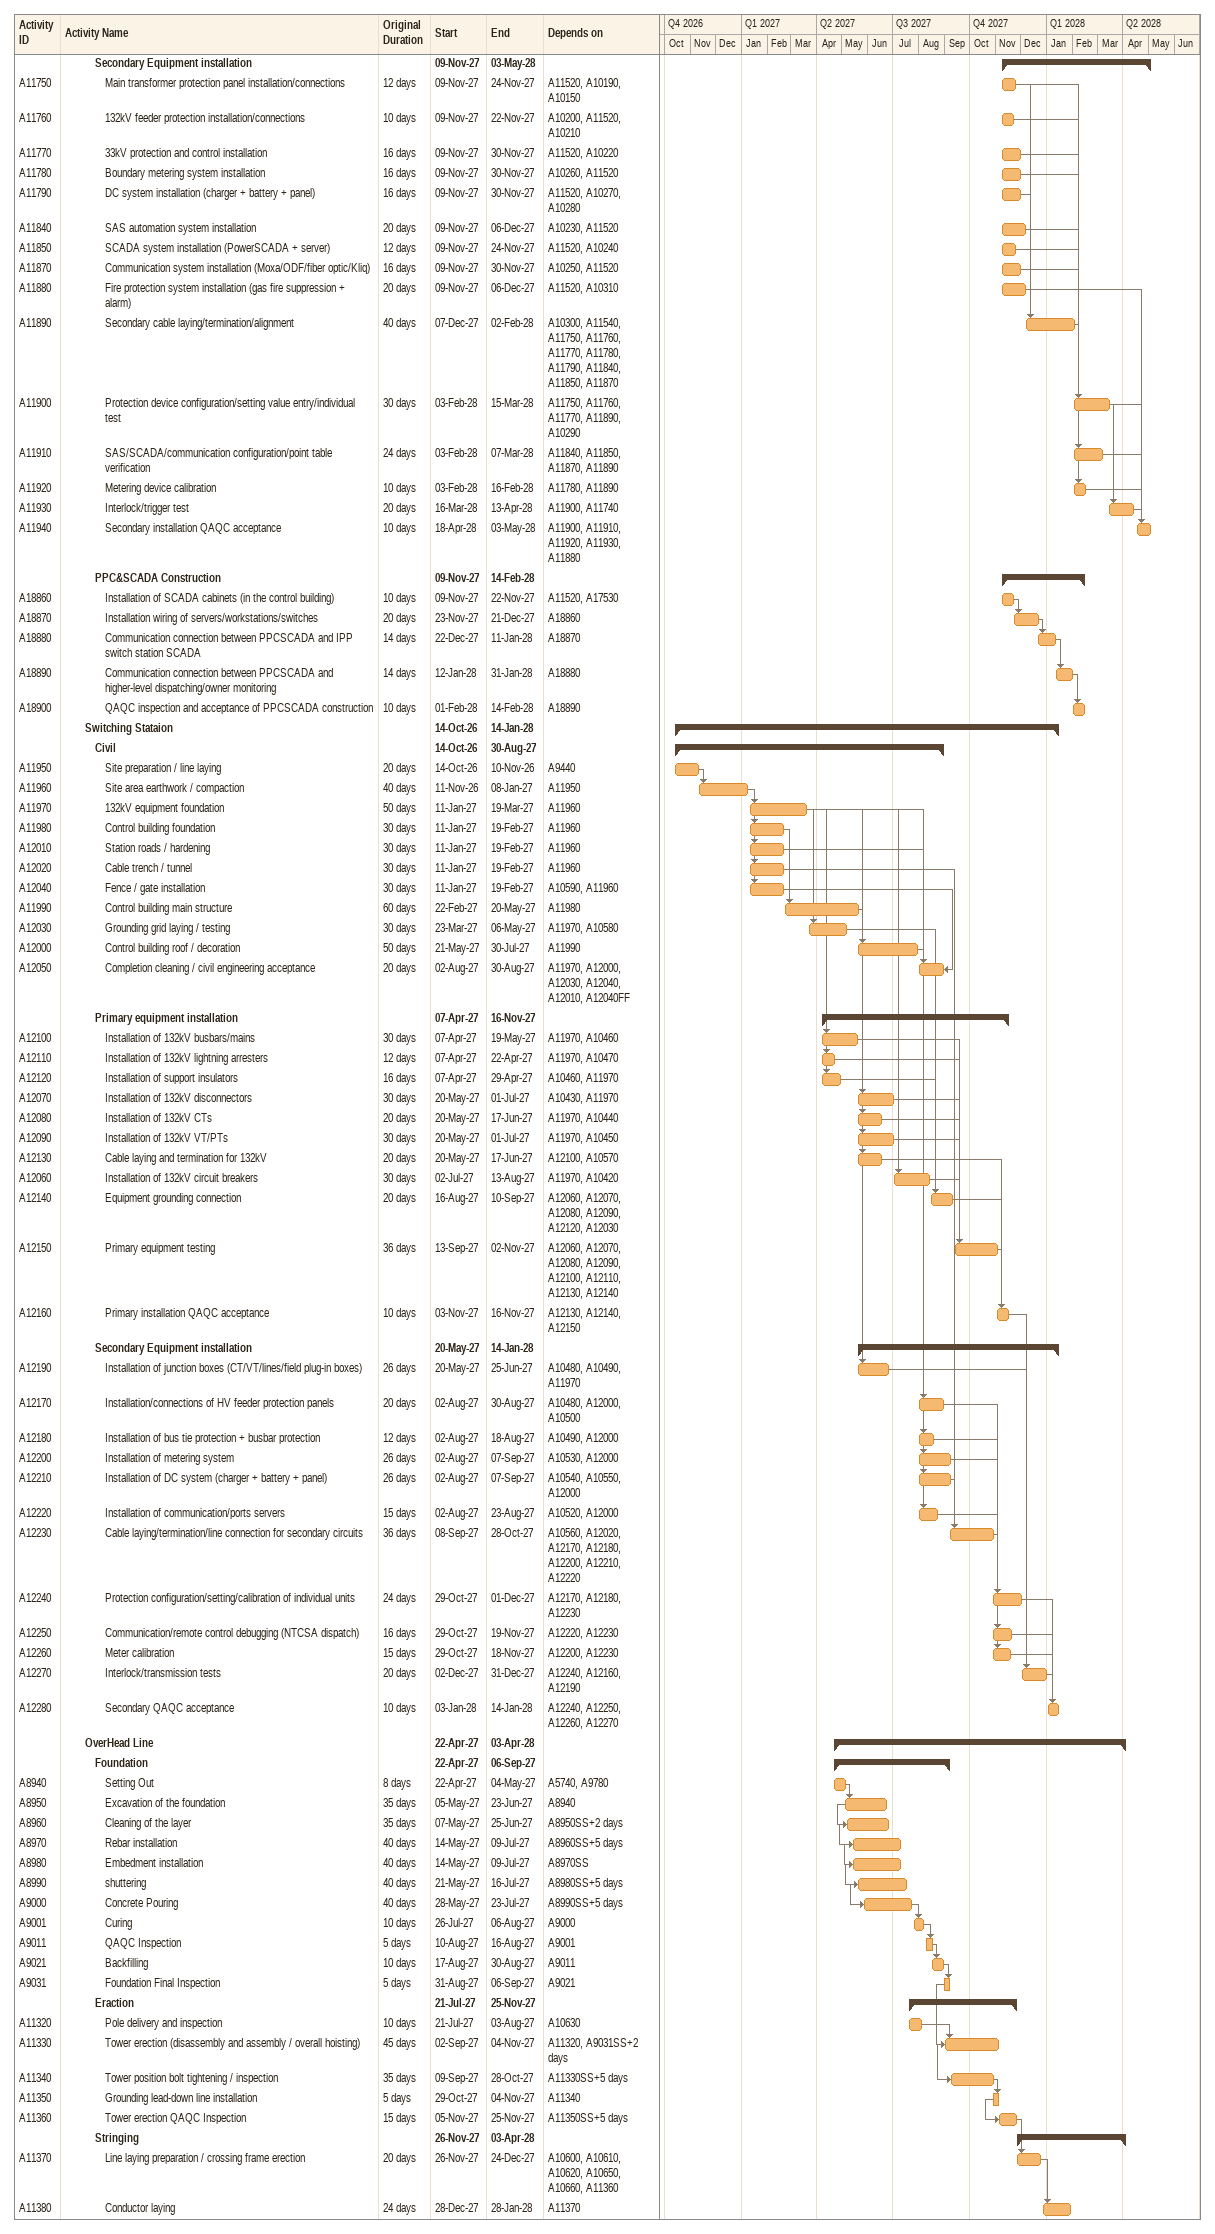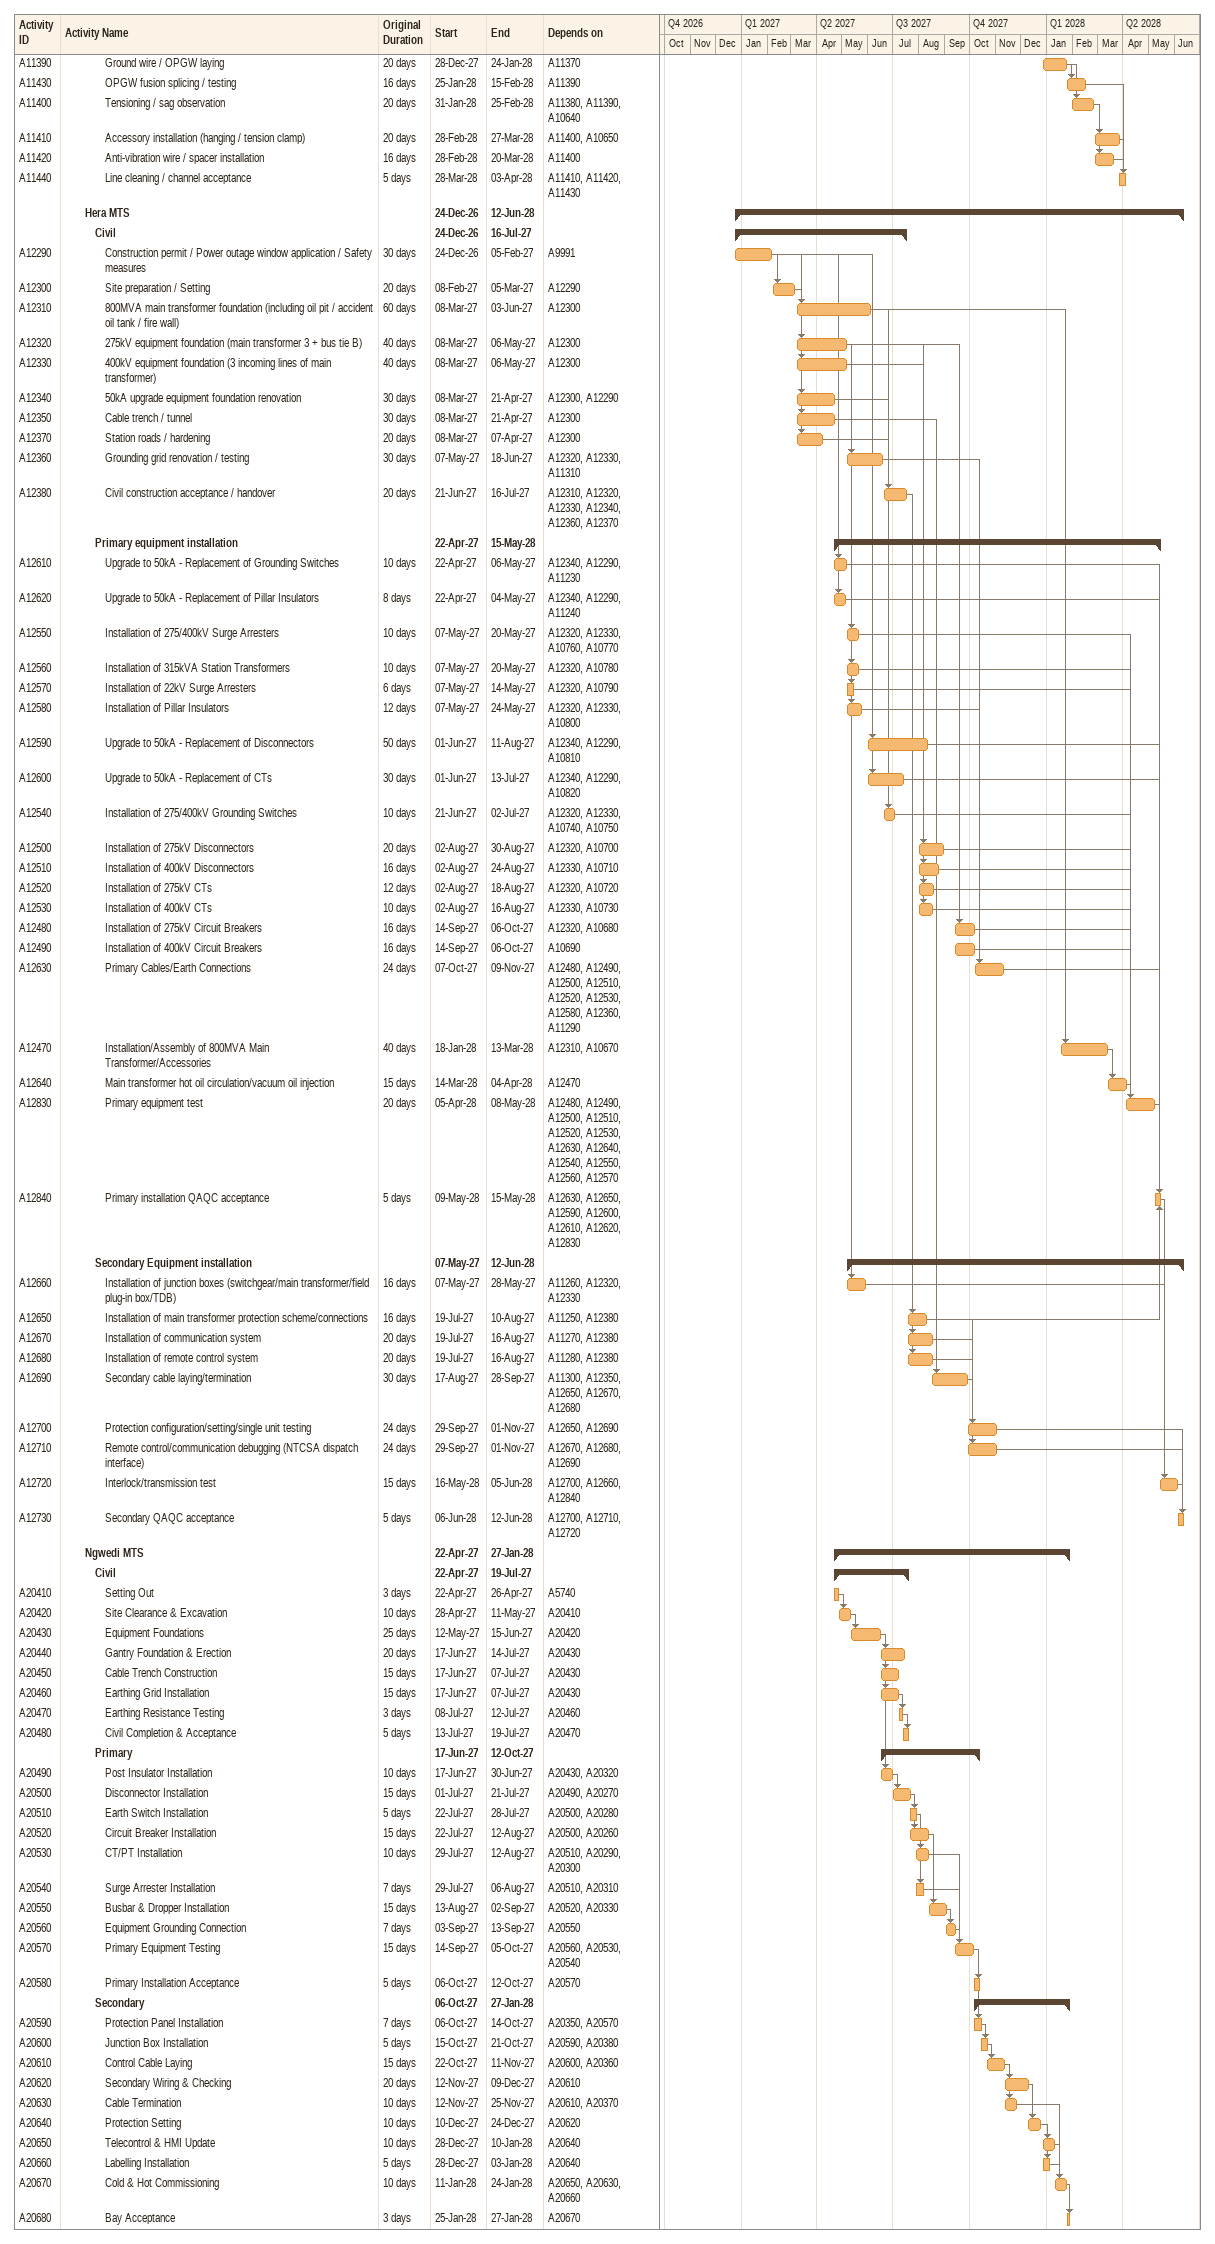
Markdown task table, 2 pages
| ID | Level | Task | Original duration | Start | Finish | Predecessors |
|---|---|---|---|---|---|---|
|  | 4 | **Secondary Equipment installation** |  | 2027-11-09 | 2028-05-03 |  |
| A11750 | 5 | Main transformer protection panel installation/connections | 12d | 2027-11-09 | 2027-11-24 | A11520, A10190, A10150 |
| A11760 | 5 | 132kV feeder protection installation/connections | 10d | 2027-11-09 | 2027-11-22 | A10200, A11520, A10210 |
| A11770 | 5 | 33kV protection and control installation | 16d | 2027-11-09 | 2027-11-30 | A11520, A10220 |
| A11780 | 5 | Boundary metering system installation | 16d | 2027-11-09 | 2027-11-30 | A10260, A11520 |
| A11790 | 5 | DC system installation (charger + battery + panel) | 16d | 2027-11-09 | 2027-11-30 | A11520, A10270, A10280 |
| A11840 | 5 | SAS automation system installation | 20d | 2027-11-09 | 2027-12-06 | A10230, A11520 |
| A11850 | 5 | SCADA system installation (PowerSCADA + server) | 12d | 2027-11-09 | 2027-11-24 | A11520, A10240 |
| A11870 | 5 | Communication system installation (Moxa/ODF/fiber optic/Kliq) | 16d | 2027-11-09 | 2027-11-30 | A10250, A11520 |
| A11880 | 5 | Fire protection system installation (gas fire suppression + alarm) | 20d | 2027-11-09 | 2027-12-06 | A11520, A10310 |
| A11890 | 5 | Secondary cable laying/termination/alignment | 40d | 2027-12-07 | 2028-02-02 | A10300, A11540, A11750, A11760, A11770, A11780, A11790, A11840, A11850, A11870 |
| A11900 | 5 | Protection device configuration/setting value entry/individual test | 30d | 2028-02-03 | 2028-03-15 | A11750, A11760, A11770, A11890, A10290 |
| A11910 | 5 | SAS/SCADA/communication configuration/point table verification | 24d | 2028-02-03 | 2028-03-07 | A11840, A11850, A11870, A11890 |
| A11920 | 5 | Metering device calibration | 10d | 2028-02-03 | 2028-02-16 | A11780, A11890 |
| A11930 | 5 | Interlock/trigger test | 20d | 2028-03-16 | 2028-04-13 | A11900, A11740 |
| A11940 | 5 | Secondary installation QAQC acceptance | 10d | 2028-04-18 | 2028-05-03 | A11900, A11910, A11920, A11930, A11880 |
|  | 4 | **PPC&SCADA Construction** |  | 2027-11-09 | 2028-02-14 |  |
| A18860 | 5 | Installation of SCADA cabinets (in the control building) | 10d | 2027-11-09 | 2027-11-22 | A11520, A17530 |
| A18870 | 5 | Installation wiring of servers/workstations/switches | 20d | 2027-11-23 | 2027-12-21 | A18860 |
| A18880 | 5 | Communication connection between PPCSCADA and IPP switch station SCADA | 14d | 2027-12-22 | 2028-01-11 | A18870 |
| A18890 | 5 | Communication connection between PPCSCADA and higher-level dispatching/owner monitoring | 14d | 2028-01-12 | 2028-01-31 | A18880 |
| A18900 | 5 | QAQC inspection and acceptance of PPCSCADA construction | 10d | 2028-02-01 | 2028-02-14 | A18890 |
|  | 3 | **Switching Stataion** |  | 2026-10-14 | 2028-01-14 |  |
|  | 4 | **Civil** |  | 2026-10-14 | 2027-08-30 |  |
| A11950 | 5 | Site preparation / line laying | 20d | 2026-10-14 | 2026-11-10 | A9440 |
| A11960 | 5 | Site area earthwork / compaction | 40d | 2026-11-11 | 2027-01-08 | A11950 |
| A11970 | 5 | 132kV equipment foundation | 50d | 2027-01-11 | 2027-03-19 | A11960 |
| A11980 | 5 | Control building foundation | 30d | 2027-01-11 | 2027-02-19 | A11960 |
| A12010 | 5 | Station roads / hardening | 30d | 2027-01-11 | 2027-02-19 | A11960 |
| A12020 | 5 | Cable trench / tunnel | 30d | 2027-01-11 | 2027-02-19 | A11960 |
| A12040 | 5 | Fence / gate installation | 30d | 2027-01-11 | 2027-02-19 | A10590, A11960 |
| A11990 | 5 | Control building main structure | 60d | 2027-02-22 | 2027-05-20 | A11980 |
| A12030 | 5 | Grounding grid laying / testing | 30d | 2027-03-23 | 2027-05-06 | A11970, A10580 |
| A12000 | 5 | Control building roof / decoration | 50d | 2027-05-21 | 2027-07-30 | A11990 |
| A12050 | 5 | Completion cleaning / civil engineering acceptance | 20d | 2027-08-02 | 2027-08-30 | A11970, A12000, A12030, A12040, A12010, A12040FF |
|  | 4 | **Primary equipment installation** |  | 2027-04-07 | 2027-11-16 |  |
| A12100 | 5 | Installation of 132kV busbars/mains | 30d | 2027-04-07 | 2027-05-19 | A11970, A10460 |
| A12110 | 5 | Installation of 132kV lightning arresters | 12d | 2027-04-07 | 2027-04-22 | A11970, A10470 |
| A12120 | 5 | Installation of support insulators | 16d | 2027-04-07 | 2027-04-29 | A10460, A11970 |
| A12070 | 5 | Installation of 132kV disconnectors | 30d | 2027-05-20 | 2027-07-01 | A10430, A11970 |
| A12080 | 5 | Installation of 132kV CTs | 20d | 2027-05-20 | 2027-06-17 | A11970, A10440 |
| A12090 | 5 | Installation of 132kV VT/PTs | 30d | 2027-05-20 | 2027-07-01 | A11970, A10450 |
| A12130 | 5 | Cable laying and termination for 132kV | 20d | 2027-05-20 | 2027-06-17 | A12100, A10570 |
| A12060 | 5 | Installation of 132kV circuit breakers | 30d | 2027-07-02 | 2027-08-13 | A11970, A10420 |
| A12140 | 5 | Equipment grounding connection | 20d | 2027-08-16 | 2027-09-10 | A12060, A12070, A12080, A12090, A12120, A12030 |
| A12150 | 5 | Primary equipment testing | 36d | 2027-09-13 | 2027-11-02 | A12060, A12070, A12080, A12090, A12100, A12110, A12130, A12140 |
| A12160 | 5 | Primary installation QAQC acceptance | 10d | 2027-11-03 | 2027-11-16 | A12130, A12140, A12150 |
|  | 4 | **Secondary Equipment installation** |  | 2027-05-20 | 2028-01-14 |  |
| A12190 | 5 | Installation of junction boxes (CT/VT/lines/field plug-in boxes) | 26d | 2027-05-20 | 2027-06-25 | A10480, A10490, A11970 |
| A12170 | 5 | Installation/connections of HV feeder protection panels | 20d | 2027-08-02 | 2027-08-30 | A10480, A12000, A10500 |
| A12180 | 5 | Installation of bus tie protection + busbar protection | 12d | 2027-08-02 | 2027-08-18 | A10490, A12000 |
| A12200 | 5 | Installation of metering system | 26d | 2027-08-02 | 2027-09-07 | A10530, A12000 |
| A12210 | 5 | Installation of DC system (charger + battery + panel) | 26d | 2027-08-02 | 2027-09-07 | A10540, A10550, A12000 |
| A12220 | 5 | Installation of communication/ports servers | 15d | 2027-08-02 | 2027-08-23 | A10520, A12000 |
| A12230 | 5 | Cable laying/termination/line connection for secondary circuits | 36d | 2027-09-08 | 2027-10-28 | A10560, A12020, A12170, A12180, A12200, A12210, A12220 |
| A12240 | 5 | Protection configuration/setting/calibration of individual units | 24d | 2027-10-29 | 2027-12-01 | A12170, A12180, A12230 |
| A12250 | 5 | Communication/remote control debugging (NTCSA dispatch) | 16d | 2027-10-29 | 2027-11-19 | A12220, A12230 |
| A12260 | 5 | Meter calibration | 15d | 2027-10-29 | 2027-11-18 | A12200, A12230 |
| A12270 | 5 | Interlock/transmission tests | 20d | 2027-12-02 | 2027-12-31 | A12240, A12160, A12190 |
| A12280 | 5 | Secondary QAQC acceptance | 10d | 2028-01-03 | 2028-01-14 | A12240, A12250, A12260, A12270 |
|  | 3 | **OverHead Line** |  | 2027-04-22 | 2028-04-03 |  |
|  | 4 | **Foundation** |  | 2027-04-22 | 2027-09-06 |  |
| A8940 | 5 | Setting Out | 8d | 2027-04-22 | 2027-05-04 | A5740, A9780 |
| A8950 | 5 | Excavation of the foundation | 35d | 2027-05-05 | 2027-06-23 | A8940 |
| A8960 | 5 | Cleaning of the layer | 35d | 2027-05-07 | 2027-06-25 | A8950SS+2d |
| A8970 | 5 | Rebar installation | 40d | 2027-05-14 | 2027-07-09 | A8960SS+5d |
| A8980 | 5 | Embedment installation | 40d | 2027-05-14 | 2027-07-09 | A8970SS |
| A8990 | 5 | shuttering | 40d | 2027-05-21 | 2027-07-16 | A8980SS+5d |
| A9000 | 5 | Concrete Pouring | 40d | 2027-05-28 | 2027-07-23 | A8990SS+5d |
| A9001 | 5 | Curing | 10d | 2027-07-26 | 2027-08-06 | A9000 |
| A9011 | 5 | QAQC Inspection | 5d | 2027-08-10 | 2027-08-16 | A9001 |
| A9021 | 5 | Backfilling | 10d | 2027-08-17 | 2027-08-30 | A9011 |
| A9031 | 5 | Foundation Final Inspection | 5d | 2027-08-31 | 2027-09-06 | A9021 |
|  | 4 | **Eraction** |  | 2027-07-21 | 2027-11-25 |  |
| A11320 | 5 | Pole delivery and inspection | 10d | 2027-07-21 | 2027-08-03 | A10630 |
| A11330 | 5 | Tower erection (disassembly and assembly / overall hoisting) | 45d | 2027-09-02 | 2027-11-04 | A11320, A9031SS+2d |
| A11340 | 5 | Tower position bolt tightening / inspection | 35d | 2027-09-09 | 2027-10-28 | A11330SS+5d |
| A11350 | 5 | Grounding lead-down line installation | 5d | 2027-10-29 | 2027-11-04 | A11340 |
| A11360 | 5 | Tower erection QAQC Inspection | 15d | 2027-11-05 | 2027-11-25 | A11350SS+5d |
|  | 4 | **Stringing** |  | 2027-11-26 | 2028-04-03 |  |
| A11370 | 5 | Line laying preparation / crossing frame erection | 20d | 2027-11-26 | 2027-12-24 | A10600, A10610, A10620, A10650, A10660, A11360 |
| A11380 | 5 | Conductor laying | 24d | 2027-12-28 | 2028-01-28 | A11370 |
| A11390 | 5 | Ground wire / OPGW laying | 20d | 2027-12-28 | 2028-01-24 | A11370 |
| A11430 | 5 | OPGW fusion splicing / testing | 16d | 2028-01-25 | 2028-02-15 | A11390 |
| A11400 | 5 | Tensioning / sag observation | 20d | 2028-01-31 | 2028-02-25 | A11380, A11390, A10640 |
| A11410 | 5 | Accessory installation (hanging / tension clamp) | 20d | 2028-02-28 | 2028-03-27 | A11400, A10650 |
| A11420 | 5 | Anti-vibration wire / spacer installation | 16d | 2028-02-28 | 2028-03-20 | A11400 |
| A11440 | 5 | Line cleaning / channel acceptance | 5d | 2028-03-28 | 2028-04-03 | A11410, A11420, A11430 |
|  | 3 | **Hera MTS** |  | 2026-12-24 | 2028-06-12 |  |
|  | 4 | **Civil** |  | 2026-12-24 | 2027-07-16 |  |
| A12290 | 5 | Construction permit / Power outage window application / Safety measures | 30d | 2026-12-24 | 2027-02-05 | A9991 |
| A12300 | 5 | Site preparation / Setting | 20d | 2027-02-08 | 2027-03-05 | A12290 |
| A12310 | 5 | 800MVA main transformer foundation (including oil pit / accident oil tank / fire wall) | 60d | 2027-03-08 | 2027-06-03 | A12300 |
| A12320 | 5 | 275kV equipment foundation (main transformer 3 + bus tie B) | 40d | 2027-03-08 | 2027-05-06 | A12300 |
| A12330 | 5 | 400kV equipment foundation (3 incoming lines of main transformer) | 40d | 2027-03-08 | 2027-05-06 | A12300 |
| A12340 | 5 | 50kA upgrade equipment foundation renovation | 30d | 2027-03-08 | 2027-04-21 | A12300, A12290 |
| A12350 | 5 | Cable trench / tunnel | 30d | 2027-03-08 | 2027-04-21 | A12300 |
| A12370 | 5 | Station roads / hardening | 20d | 2027-03-08 | 2027-04-07 | A12300 |
| A12360 | 5 | Grounding grid renovation / testing | 30d | 2027-05-07 | 2027-06-18 | A12320, A12330, A11310 |
| A12380 | 5 | Civil construction acceptance / handover | 20d | 2027-06-21 | 2027-07-16 | A12310, A12320, A12330, A12340, A12360, A12370 |
|  | 4 | **Primary equipment installation** |  | 2027-04-22 | 2028-05-15 |  |
| A12610 | 5 | Upgrade to 50kA - Replacement of Grounding Switches | 10d | 2027-04-22 | 2027-05-06 | A12340, A12290, A11230 |
| A12620 | 5 | Upgrade to 50kA - Replacement of Pillar Insulators | 8d | 2027-04-22 | 2027-05-04 | A12340, A12290, A11240 |
| A12550 | 5 | Installation of 275/400kV Surge Arresters | 10d | 2027-05-07 | 2027-05-20 | A12320, A12330, A10760, A10770 |
| A12560 | 5 | Installation of 315kVA Station Transformers | 10d | 2027-05-07 | 2027-05-20 | A12320, A10780 |
| A12570 | 5 | Installation of 22kV Surge Arresters | 6d | 2027-05-07 | 2027-05-14 | A12320, A10790 |
| A12580 | 5 | Installation of Pillar Insulators | 12d | 2027-05-07 | 2027-05-24 | A12320, A12330, A10800 |
| A12590 | 5 | Upgrade to 50kA - Replacement of Disconnectors | 50d | 2027-06-01 | 2027-08-11 | A12340, A12290, A10810 |
| A12600 | 5 | Upgrade to 50kA - Replacement of CTs | 30d | 2027-06-01 | 2027-07-13 | A12340, A12290, A10820 |
| A12540 | 5 | Installation of 275/400kV Grounding Switches | 10d | 2027-06-21 | 2027-07-02 | A12320, A12330, A10740, A10750 |
| A12500 | 5 | Installation of 275kV Disconnectors | 20d | 2027-08-02 | 2027-08-30 | A12320, A10700 |
| A12510 | 5 | Installation of 400kV Disconnectors | 16d | 2027-08-02 | 2027-08-24 | A12330, A10710 |
| A12520 | 5 | Installation of 275kV CTs | 12d | 2027-08-02 | 2027-08-18 | A12320, A10720 |
| A12530 | 5 | Installation of 400kV CTs | 10d | 2027-08-02 | 2027-08-16 | A12330, A10730 |
| A12480 | 5 | Installation of 275kV Circuit Breakers | 16d | 2027-09-14 | 2027-10-06 | A12320, A10680 |
| A12490 | 5 | Installation of 400kV Circuit Breakers | 16d | 2027-09-14 | 2027-10-06 | A10690 |
| A12630 | 5 | Primary Cables/Earth Connections | 24d | 2027-10-07 | 2027-11-09 | A12480, A12490, A12500, A12510, A12520, A12530, A12580, A12360, A11290 |
| A12470 | 5 | Installation/Assembly of 800MVA Main Transformer/Accessories | 40d | 2028-01-18 | 2028-03-13 | A12310, A10670 |
| A12640 | 5 | Main transformer hot oil circulation/vacuum oil injection | 15d | 2028-03-14 | 2028-04-04 | A12470 |
| A12830 | 5 | Primary equipment test | 20d | 2028-04-05 | 2028-05-08 | A12480, A12490, A12500, A12510, A12520, A12530, A12630, A12640, A12540, A12550, A12560, A12570 |
| A12840 | 5 | Primary installation QAQC acceptance | 5d | 2028-05-09 | 2028-05-15 | A12630, A12650, A12590, A12600, A12610, A12620, A12830 |
|  | 4 | **Secondary Equipment installation** |  | 2027-05-07 | 2028-06-12 |  |
| A12660 | 5 | Installation of junction boxes (switchgear/main transformer/field plug-in box/TDB) | 16d | 2027-05-07 | 2027-05-28 | A11260, A12320, A12330 |
| A12650 | 5 | Installation of main transformer protection scheme/connections | 16d | 2027-07-19 | 2027-08-10 | A11250, A12380 |
| A12670 | 5 | Installation of communication system | 20d | 2027-07-19 | 2027-08-16 | A11270, A12380 |
| A12680 | 5 | Installation of remote control system | 20d | 2027-07-19 | 2027-08-16 | A11280, A12380 |
| A12690 | 5 | Secondary cable laying/termination | 30d | 2027-08-17 | 2027-09-28 | A11300, A12350, A12650, A12670, A12680 |
| A12700 | 5 | Protection configuration/setting/single unit testing | 24d | 2027-09-29 | 2027-11-01 | A12650, A12690 |
| A12710 | 5 | Remote control/communication debugging (NTCSA dispatch interface) | 24d | 2027-09-29 | 2027-11-01 | A12670, A12680, A12690 |
| A12720 | 5 | Interlock/transmission test | 15d | 2028-05-16 | 2028-06-05 | A12700, A12660, A12840 |
| A12730 | 5 | Secondary QAQC acceptance | 5d | 2028-06-06 | 2028-06-12 | A12700, A12710, A12720 |
|  | 3 | **Ngwedi MTS** |  | 2027-04-22 | 2028-01-27 |  |
|  | 4 | **Civil** |  | 2027-04-22 | 2027-07-19 |  |
| A20410 | 5 | Setting Out | 3d | 2027-04-22 | 2027-04-26 | A5740 |
| A20420 | 5 | Site Clearance & Excavation | 10d | 2027-04-28 | 2027-05-11 | A20410 |
| A20430 | 5 | Equipment Foundations | 25d | 2027-05-12 | 2027-06-15 | A20420 |
| A20440 | 5 | Gantry Foundation & Erection | 20d | 2027-06-17 | 2027-07-14 | A20430 |
| A20450 | 5 | Cable Trench Construction | 15d | 2027-06-17 | 2027-07-07 | A20430 |
| A20460 | 5 | Earthing Grid Installation | 15d | 2027-06-17 | 2027-07-07 | A20430 |
| A20470 | 5 | Earthing Resistance Testing | 3d | 2027-07-08 | 2027-07-12 | A20460 |
| A20480 | 5 | Civil Completion & Acceptance | 5d | 2027-07-13 | 2027-07-19 | A20470 |
|  | 4 | **Primary** |  | 2027-06-17 | 2027-10-12 |  |
| A20490 | 5 | Post Insulator Installation | 10d | 2027-06-17 | 2027-06-30 | A20430, A20320 |
| A20500 | 5 | Disconnector Installation | 15d | 2027-07-01 | 2027-07-21 | A20490, A20270 |
| A20510 | 5 | Earth Switch Installation | 5d | 2027-07-22 | 2027-07-28 | A20500, A20280 |
| A20520 | 5 | Circuit Breaker Installation | 15d | 2027-07-22 | 2027-08-12 | A20500, A20260 |
| A20530 | 5 | CT/PT Installation | 10d | 2027-07-29 | 2027-08-12 | A20510, A20290, A20300 |
| A20540 | 5 | Surge Arrester Installation | 7d | 2027-07-29 | 2027-08-06 | A20510, A20310 |
| A20550 | 5 | Busbar & Dropper Installation | 15d | 2027-08-13 | 2027-09-02 | A20520, A20330 |
| A20560 | 5 | Equipment Grounding Connection | 7d | 2027-09-03 | 2027-09-13 | A20550 |
| A20570 | 5 | Primary Equipment Testing | 15d | 2027-09-14 | 2027-10-05 | A20560, A20530, A20540 |
| A20580 | 5 | Primary Installation Acceptance | 5d | 2027-10-06 | 2027-10-12 | A20570 |
|  | 4 | **Secondary** |  | 2027-10-06 | 2028-01-27 |  |
| A20590 | 5 | Protection Panel Installation | 7d | 2027-10-06 | 2027-10-14 | A20350, A20570 |
| A20600 | 5 | Junction Box Installation | 5d | 2027-10-15 | 2027-10-21 | A20590, A20380 |
| A20610 | 5 | Control Cable Laying | 15d | 2027-10-22 | 2027-11-11 | A20600, A20360 |
| A20620 | 5 | Secondary Wiring & Checking | 20d | 2027-11-12 | 2027-12-09 | A20610 |
| A20630 | 5 | Cable Termination | 10d | 2027-11-12 | 2027-11-25 | A20610, A20370 |
| A20640 | 5 | Protection Setting | 10d | 2027-12-10 | 2027-12-24 | A20620 |
| A20650 | 5 | Telecontrol & HMI Update | 10d | 2027-12-28 | 2028-01-10 | A20640 |
| A20660 | 5 | Labelling Installation | 5d | 2027-12-28 | 2028-01-03 | A20640 |
| A20670 | 5 | Cold & Hot Commissioning | 10d | 2028-01-11 | 2028-01-24 | A20650, A20630, A20660 |
| A20680 | 5 | Bay Acceptance | 3d | 2028-01-25 | 2028-01-27 | A20670 |
